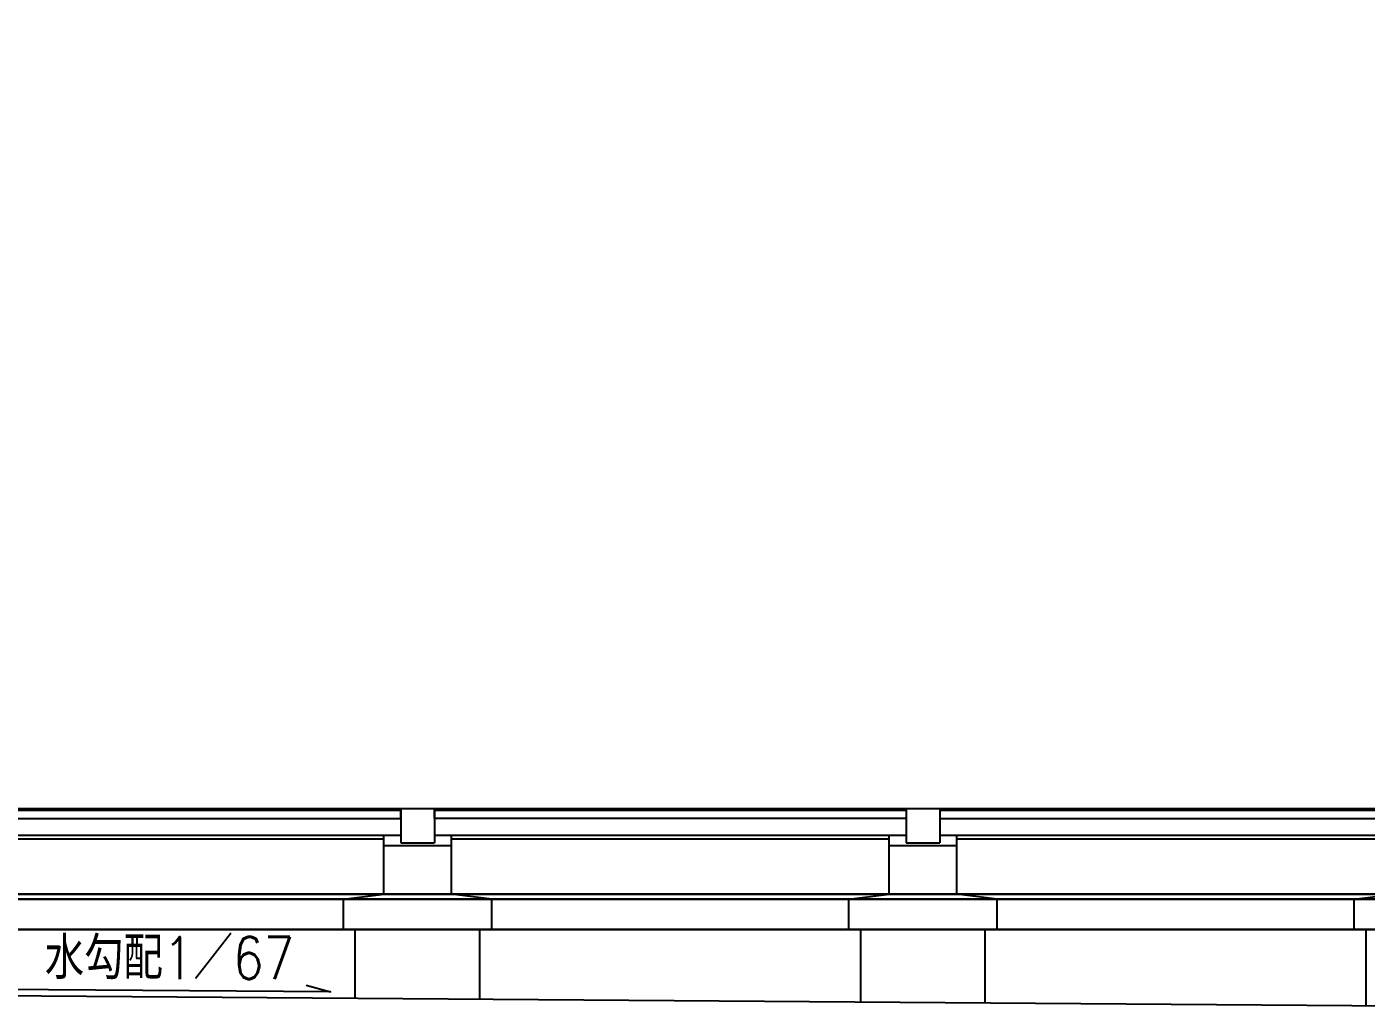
# Model space of a CAD drawing. Extents: x 0 to 160756, y 0 to 229247.
# Drawn here: x 54815 to 62766, y 116132 to 121952 of the extents above; entities that cross this region are included whole.
import ezdxf
from ezdxf.enums import TextEntityAlignment as Align
from ezdxf.xclip import XClip

# ---------------------------------------------------------------- set-up
doc = ezdxf.new("R2010")
doc.units = 0
doc.header["$LTSCALE"] = 10
doc.header["$XCLIPFRAME"] = 2
for name, color, linetype in [('XCM7P30CDA$0$MC', 252, 'Continuous'), ('XCM7P30CDA$0$STEEL3', 252, 'Continuous'), ('XCM7P30CDA$0$SUGATA1', 252, 'Continuous'), ('XCM7P30CDA$0$SUGATA3', 252, 'Continuous')]:
    doc.layers.add(name, color=color, linetype=linetype)
doc.styles.add('XCM7P30CDA$0$TEXT', font='romans.shx', dxfattribs={"width": 0.85, "bigfont": 'BIGFONT.shx'})

# ---------------------------------------------------------------- blocks, each defined once
blk = doc.blocks.new('XCM7P30CDA$0$A$C9a307472')
at = {"layer": 'XCM7P30CDA$0$MC'}
blk.add_lwpolyline([(32187.7, 20411), (32332.3, 20371.1), (30658.6, 20383.5), (30205.5, 20386.9)], dxfattribs=at)
at = {"layer": 'XCM7P30CDA$0$STEEL3'}
for p, q in [((32750, 26100), (32750, 21254.5)), ((32950, 26100), (32950, 21254.5)), ((35750, 26100), (35750, 21254.5)), ((35950, 26100), (35950, 21254.5)), ((32750, 21254.5), (32950, 21254.5)), ((35750, 21254.5), (35950, 21254.5))]:
    blk.add_line(p, q, dxfattribs=at)
blk.add_lwpolyline([(29950, 21550), (29950, 21450), (32750, 21450), (32750, 21650), (29950, 21650)], dxfattribs=at)
for points in [[(32950, 21650), (35750, 21650), (35750, 21450), (32950, 21450)], [(38750, 21650), (35950, 21650), (35950, 21450), (38750, 21450)], [(32750, 21450), (29950, 21450), (29950, 21400), (32750, 21400)], [(32950, 21450), (35750, 21450), (35750, 21400), (32950, 21400)], [(38750, 21450), (35950, 21450), (35950, 21400), (38750, 21400)]]:
    blk.add_lwpolyline(points, close=True, dxfattribs=at)
at = {"layer": 'XCM7P30CDA$0$SUGATA1'}
blk.add_line((47353.7, 20221.3), (29850, 20351.5), dxfattribs=at)
at = {"layer": 'XCM7P30CDA$0$SUGATA3'}
for p, q in [((29950, 21300), (32750, 21300)), ((30050, 21280), (32650, 21280)), ((32650, 20950), (32650, 21300)), ((32650, 21240), (33050, 21240)), ((32950, 21300), (35750, 21300)), ((33050, 20950), (33050, 21300)), ((33050, 21280), (35650, 21280)), ((35650, 20950), (35650, 21300)), ((35650, 21240), (36050, 21240)), ((35950, 21300), (38750, 21300)), ((35950, 21240), (36050, 21240)), ((36050, 20950), (36050, 21300)), ((36050, 21280), (38650, 21280)), ((47450, 20950), (17042, 20950)), ((47210, 20920), (17042, 20920)), ((25750, 20950), (47790, 20950)), ((25990, 20920), (47790, 20920)), ((32410, 20920), (32650, 20950)), ((32410, 20740), (32410, 20920)), ((33290, 20920), (33050, 20950)), ((33290, 20740), (33290, 20920)), ((35410, 20920), (35650, 20950)), ((35410, 20740), (35410, 20920)), ((36290, 20920), (36050, 20950)), ((36290, 20740), (36290, 20920)), ((38410, 20920), (38650, 20950)), ((38410, 20740), (38410, 20920)), ((47210, 20740), (17042, 20740)), ((25990, 20740), (47790, 20740)), ((32480, 20331.9), (32480, 20740)), ((33220, 20325.7), (33220, 20740)), ((35480, 20309.6), (35480, 20740)), ((36220, 20303.4), (36220, 20740)), ((38480, 20287.3), (38480, 20740))]:
    blk.add_line(p, q, dxfattribs=at)
at = {"layer": 'XCM7P30CDA$0$MC', "style": 'XCM7P30CDA$0$TEXT', "width": 0.85}
blk.add_text('水勾配1／67', height=250, dxfattribs=at).set_placement((32117.7, 20571.8), align=Align.MIDDLE_RIGHT)
blk = doc.blocks.new('XCM7P30CDA')
at = {"color": 4}
ref = blk.add_blockref('XCM7P30CDA$0$A$C9a307472', (24285.2, 95852.5), dxfattribs=at)
XClip(ref).set_block_clipping_path([(28505.8252583833, 11204.571428573), (50624.999999999, 21456.3991779214)])

msp = doc.modelspace()

# ---------------------------------------------------------------- block references
msp.add_blockref('XCM7P30CDA', (0, 0))

doc.saveas('drawing.dxf')
